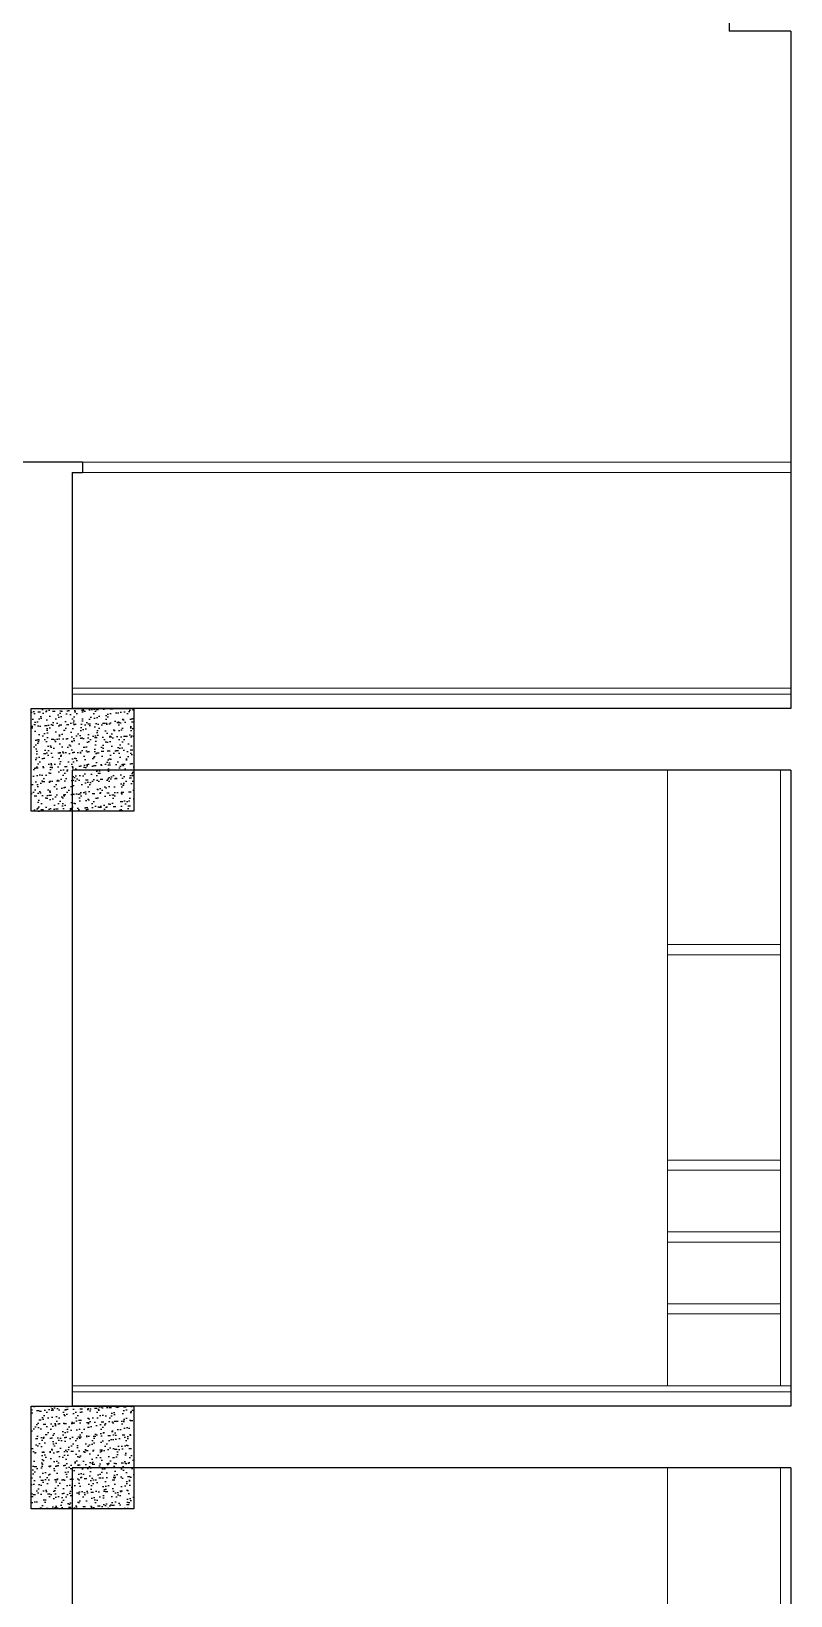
# Model space of a CAD drawing. Header units: metres. Extents: x -1655 to 449, y 40 to 361.
# Drawn here: x 243.15 to 246.85, y 56.33 to 63.95 of the extents above; entities that cross this region are included whole.
import ezdxf

# ---------------------------------------------------------------- set-up
doc = ezdxf.new("R2010")
doc.units = ezdxf.units.M
doc.header["$MEASUREMENT"] = 0
doc.layers.add('A-WALL', color=7, linetype='Continuous')
doc.layers.add('Layer5', color=31, linetype='Continuous', lineweight=9)

# ---------------------------------------------------------------- blocks, each defined once
blk = doc.blocks.new('500')
at = {"layer": 'A-WALL', "ltscale": 0.1}
h = blk.add_hatch(dxfattribs=at)
h.set_pattern_fill('AR-SAND', color=251, scale=0.001, angle=45)
h.set_pattern_definition([(82.5, (2066.168173, -109.763723), (-0.03573813487, 0.0334753489), [0, -0.038608, 0, -0.04318, 0, -0.041275]), (52.5, (2066.168173, -109.76372), (-0.0189010928, 0.0824732851), [0, -0.020828, 0, -0.034798, 0, -0.013335]), (12.5, (2066.14608, -109.785815), (0.0558299826, 0.0560332312), [0, -0.0127, 0, -0.04572, 0, -0.05969]), (2.5, (2066.14608, -109.785815), (0.0382281109, 0.0697550782), [0, -0.00635, 0, -0.029972, 0, -0.03429])])
h.paths.add_polyline_path([(6632.6902, 1779.9429), (6632.1902, 1779.9429), (6632.1902, 1779.4429), (6632.6902, 1779.4429)])
at = {"ltscale": 0.1}
blk.add_lwpolyline([(6632.1902, 1779.9429), (6632.6902, 1779.9429), (6632.6902, 1779.4429), (6632.1902, 1779.4429), (6632.1902, 1779.9429)], dxfattribs=at)

msp = doc.modelspace()

# ---------------------------------------------------------------- linework, layer by layer
at = {"ltscale": 0.1}
for p, q in [((246.552, 65.4005), (246.552, 63.9505)), ((246.852, 63.9505), (246.552, 63.9505)), ((246.852, 63.9505), (246.852, 60.6505)), ((243.4021, 61.8505), (243.1021, 61.8505)), ((243.4021, 61.8505), (243.4021, 61.8004)), ((243.352, 61.8005), (243.352, 60.6505)), ((243.352, 61.8005), (243.4021, 61.8005)), ((246.852, 60.6505), (243.352, 60.6505)), ((246.852, 60.3505), (243.352, 60.3505)), ((243.352, 60.3505), (243.352, 57.2505)), ((246.852, 60.3505), (246.852, 57.2505)), ((246.852, 57.2505), (243.352, 57.2505)), ((246.852, 56.9505), (243.352, 56.9505)), ((243.352, 56.9505), (243.352, 53.8505)), ((246.852, 56.9505), (246.852, 53.8505))]:
    msp.add_line(p, q, dxfattribs=at)
at = {"layer": 'Layer5'}
for p, q in [((245.8176, 61.8504), (243.4021, 61.8504)), ((246.852, 61.8505), (245.8176, 61.8504)), ((245.8029, 61.8004), (243.4021, 61.8004)), ((246.852, 61.8005), (245.8029, 61.8004)), ((246.852, 60.7505), (243.352, 60.7505)), ((246.852, 60.7205), (243.352, 60.7205)), ((246.252, 60.3505), (246.252, 57.3505)), ((246.802, 60.3505), (246.802, 57.3505)), ((246.802, 59.5005), (246.252, 59.5005)), ((246.802, 59.4505), (246.252, 59.4505)), ((246.802, 58.4505), (246.252, 58.4505)), ((246.802, 58.4005), (246.252, 58.4005)), ((246.802, 58.1005), (246.252, 58.1005)), ((246.802, 58.0505), (246.252, 58.0505)), ((246.802, 57.7505), (246.252, 57.7505)), ((246.802, 57.7005), (246.252, 57.7005)), ((246.852, 57.3505), (243.352, 57.3505)), ((246.852, 57.3205), (243.352, 57.3205)), ((246.252, 56.9505), (246.252, 53.9505)), ((246.802, 56.9505), (246.802, 53.9505))]:
    msp.add_line(p, q, dxfattribs=at)

# ---------------------------------------------------------------- block references
for p in [(-6389.0382, -1719.2923), (-6389.0382, -1722.6923)]:
    msp.add_blockref('500', p)

doc.saveas('drawing.dxf')
